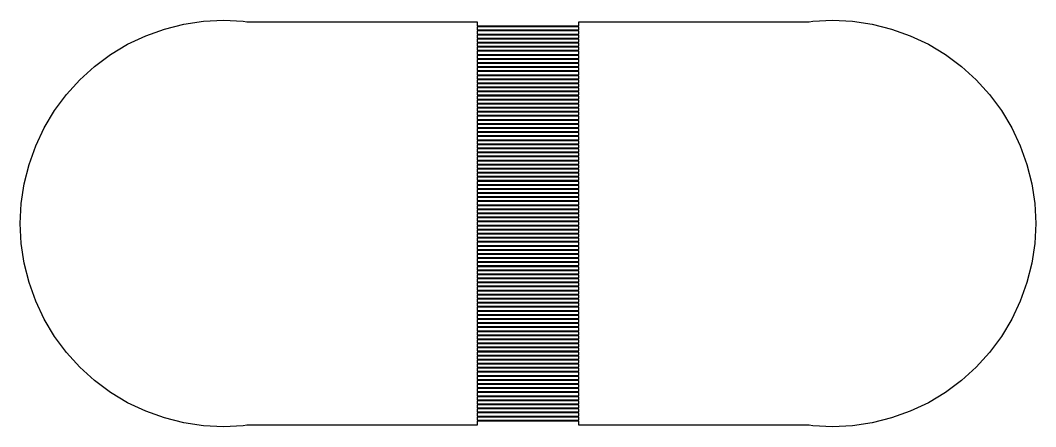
# Model space of a CAD drawing. Extents: x -18 to 83, y -18 to 83.
# Drawn here: x 1 to 11, y 53.5 to 57.5 of the extents above; entities that cross this region are included whole.
import ezdxf

# ---------------------------------------------------------------- set-up
doc = ezdxf.new("R2010")
doc.units = 0

msp = doc.modelspace()

# ---------------------------------------------------------------- linework, layer by layer
for p, q in [((2.80397, 57.4904), (3, 57.5)), ((3, 57.5), (3.19604, 57.4904)), ((8.80396, 57.4904), (9, 57.5)), ((9, 57.5), (9.19603, 57.4904)), ((2.23463, 57.3477), (2.41943, 57.4139)), ((2.41943, 57.4139), (2.60983, 57.4616)), ((2.60983, 57.4616), (2.80397, 57.4904)), ((3.19604, 57.4904), (3.23225, 57.485)), ((3.23225, 57.485), (5.5, 57.485)), ((5.5, 57.485), (5.5, 57.445)), ((5.5, 57.445), (6.5, 57.445)), ((6.5, 57.435), (5.5, 57.435)), ((5.5, 57.435), (5.5, 57.405)), ((5.5, 57.405), (6.5, 57.405)), ((6.5, 57.445), (6.5, 57.485)), ((6.5, 57.485), (8.76775, 57.485)), ((6.5, 57.405), (6.5, 57.435)), ((8.76775, 57.485), (8.80396, 57.4904)), ((9.19603, 57.4904), (9.39017, 57.4616)), ((9.39017, 57.4616), (9.58057, 57.4139)), ((9.58057, 57.4139), (9.76537, 57.3477)), ((2.05722, 57.2638), (2.23463, 57.3477)), ((6.5, 57.395), (5.5, 57.395)), ((5.5, 57.395), (5.5, 57.365)), ((5.5, 57.365), (6.5, 57.365)), ((6.5, 57.355), (5.5, 57.355)), ((5.5, 57.355), (5.5, 57.325)), ((5.5, 57.325), (6.5, 57.325)), ((6.5, 57.315), (5.5, 57.315)), ((5.5, 57.315), (5.5, 57.285)), ((6.5, 57.365), (6.5, 57.395)), ((6.5, 57.325), (6.5, 57.355)), ((6.5, 57.285), (6.5, 57.315)), ((9.76537, 57.3477), (9.94278, 57.2638)), ((1.88887, 57.1629), (2.05722, 57.2638)), ((5.5, 57.285), (6.5, 57.285)), ((6.5, 57.275), (5.5, 57.275)), ((5.5, 57.275), (5.5, 57.245)), ((5.5, 57.245), (6.5, 57.245)), ((6.5, 57.235), (5.5, 57.235)), ((5.5, 57.235), (5.5, 57.205)), ((5.5, 57.205), (6.5, 57.205)), ((6.5, 57.245), (6.5, 57.275)), ((6.5, 57.205), (6.5, 57.235)), ((9.94278, 57.2638), (10.1111, 57.1629)), ((1.73122, 57.046), (1.88887, 57.1629)), ((6.5, 57.195), (5.5, 57.195)), ((5.5, 57.195), (5.5, 57.165)), ((5.5, 57.165), (6.5, 57.165)), ((6.5, 57.155), (5.5, 57.155)), ((5.5, 57.155), (5.5, 57.125)), ((5.5, 57.125), (6.5, 57.125)), ((6.5, 57.115), (5.5, 57.115)), ((5.5, 57.115), (5.5, 57.085)), ((6.5, 57.165), (6.5, 57.195)), ((6.5, 57.125), (6.5, 57.155)), ((6.5, 57.085), (6.5, 57.115)), ((10.1111, 57.1629), (10.2688, 57.046)), ((1.5858, 56.9142), (1.73122, 57.046)), ((5.5, 57.085), (6.5, 57.085)), ((6.5, 57.075), (5.5, 57.075)), ((5.5, 57.075), (5.5, 57.045)), ((5.5, 57.045), (6.5, 57.045)), ((6.5, 57.035), (5.5, 57.035)), ((5.5, 57.035), (5.5, 57.005)), ((5.5, 57.005), (6.5, 57.005)), ((6.5, 57.045), (6.5, 57.075)), ((6.5, 57.005), (6.5, 57.035)), ((10.2688, 57.046), (10.4142, 56.9142)), ((1.45398, 56.7688), (1.5858, 56.9142)), ((6.5, 56.995), (5.5, 56.995)), ((5.5, 56.995), (5.5, 56.965)), ((5.5, 56.965), (6.5, 56.965)), ((6.5, 56.955), (5.5, 56.955)), ((5.5, 56.955), (5.5, 56.925)), ((5.5, 56.925), (6.5, 56.925)), ((6.5, 56.915), (5.5, 56.915)), ((5.5, 56.915), (5.5, 56.885)), ((6.5, 56.965), (6.5, 56.995)), ((6.5, 56.925), (6.5, 56.955)), ((6.5, 56.885), (6.5, 56.915)), ((10.4142, 56.9142), (10.546, 56.7688)), ((5.5, 56.885), (6.5, 56.885)), ((6.5, 56.875), (5.5, 56.875)), ((5.5, 56.875), (5.5, 56.845)), ((5.5, 56.845), (6.5, 56.845)), ((6.5, 56.835), (5.5, 56.835)), ((5.5, 56.835), (5.5, 56.805)), ((5.5, 56.805), (6.5, 56.805)), ((6.5, 56.845), (6.5, 56.875)), ((6.5, 56.805), (6.5, 56.835)), ((1.33707, 56.6111), (1.45398, 56.7688)), ((6.5, 56.795), (5.5, 56.795)), ((5.5, 56.795), (5.5, 56.765)), ((5.5, 56.765), (6.5, 56.765)), ((6.5, 56.755), (5.5, 56.755)), ((5.5, 56.755), (5.5, 56.725)), ((5.5, 56.725), (6.5, 56.725)), ((6.5, 56.715), (5.5, 56.715)), ((5.5, 56.715), (5.5, 56.685)), ((6.5, 56.765), (6.5, 56.795)), ((6.5, 56.725), (6.5, 56.755)), ((6.5, 56.685), (6.5, 56.715)), ((10.546, 56.7688), (10.6629, 56.6111)), ((1.23616, 56.4428), (1.33707, 56.6111)), ((5.5, 56.685), (6.5, 56.685)), ((6.5, 56.675), (5.5, 56.675)), ((5.5, 56.675), (5.5, 56.645)), ((5.5, 56.645), (6.5, 56.645)), ((6.5, 56.635), (5.5, 56.635)), ((5.5, 56.635), (5.5, 56.605)), ((5.5, 56.605), (6.5, 56.605)), ((6.5, 56.645), (6.5, 56.675)), ((6.5, 56.605), (6.5, 56.635)), ((10.6629, 56.6111), (10.7638, 56.4428)), ((6.5, 56.595), (5.5, 56.595)), ((5.5, 56.595), (5.5, 56.565)), ((5.5, 56.565), (6.5, 56.565)), ((6.5, 56.555), (5.5, 56.555)), ((5.5, 56.555), (5.5, 56.525)), ((5.5, 56.525), (6.5, 56.525)), ((6.5, 56.515), (5.5, 56.515)), ((5.5, 56.515), (5.5, 56.485)), ((6.5, 56.565), (6.5, 56.595)), ((6.5, 56.525), (6.5, 56.555)), ((6.5, 56.485), (6.5, 56.515)), ((1.15225, 56.2654), (1.23616, 56.4428)), ((5.5, 56.485), (6.5, 56.485)), ((6.5, 56.475), (5.5, 56.475)), ((5.5, 56.475), (5.5, 56.445)), ((5.5, 56.445), (6.5, 56.445)), ((6.5, 56.435), (5.5, 56.435)), ((5.5, 56.435), (5.5, 56.405)), ((5.5, 56.405), (6.5, 56.405)), ((6.5, 56.445), (6.5, 56.475)), ((6.5, 56.405), (6.5, 56.435)), ((10.7638, 56.4428), (10.8477, 56.2654)), ((6.5, 56.395), (5.5, 56.395)), ((5.5, 56.395), (5.5, 56.365)), ((5.5, 56.365), (6.5, 56.365)), ((6.5, 56.355), (5.5, 56.355)), ((5.5, 56.355), (5.5, 56.325)), ((5.5, 56.325), (6.5, 56.325)), ((6.5, 56.315), (5.5, 56.315)), ((5.5, 56.315), (5.5, 56.285)), ((6.5, 56.365), (6.5, 56.395)), ((6.5, 56.325), (6.5, 56.355)), ((6.5, 56.285), (6.5, 56.315)), ((1.08612, 56.0806), (1.15225, 56.2654)), ((5.5, 56.285), (6.5, 56.285)), ((6.5, 56.275), (5.5, 56.275)), ((5.5, 56.275), (5.5, 56.245)), ((5.5, 56.245), (6.5, 56.245)), ((6.5, 56.235), (5.5, 56.235)), ((5.5, 56.235), (5.5, 56.205)), ((5.5, 56.205), (6.5, 56.205)), ((6.5, 56.245), (6.5, 56.275)), ((6.5, 56.205), (6.5, 56.235)), ((10.8477, 56.2654), (10.9139, 56.0806)), ((6.5, 56.195), (5.5, 56.195)), ((5.5, 56.195), (5.5, 56.165)), ((5.5, 56.165), (6.5, 56.165)), ((6.5, 56.155), (5.5, 56.155)), ((5.5, 56.155), (5.5, 56.125)), ((5.5, 56.125), (6.5, 56.125)), ((6.5, 56.115), (5.5, 56.115)), ((5.5, 56.115), (5.5, 56.085)), ((6.5, 56.165), (6.5, 56.195)), ((6.5, 56.125), (6.5, 56.155)), ((6.5, 56.085), (6.5, 56.115)), ((1.03844, 55.8902), (1.08612, 56.0806)), ((5.5, 56.085), (6.5, 56.085)), ((6.5, 56.075), (5.5, 56.075)), ((5.5, 56.075), (5.5, 56.045)), ((5.5, 56.045), (6.5, 56.045)), ((6.5, 56.035), (5.5, 56.035)), ((5.5, 56.035), (5.5, 56.005)), ((5.5, 56.005), (6.5, 56.005)), ((6.5, 56.045), (6.5, 56.075)), ((6.5, 56.005), (6.5, 56.035)), ((10.9139, 56.0806), (10.9616, 55.8902)), ((6.5, 55.995), (5.5, 55.995)), ((5.5, 55.995), (5.5, 55.965)), ((5.5, 55.965), (6.5, 55.965)), ((6.5, 55.955), (5.5, 55.955)), ((5.5, 55.955), (5.5, 55.925)), ((5.5, 55.925), (6.5, 55.925)), ((6.5, 55.915), (5.5, 55.915)), ((5.5, 55.915), (5.5, 55.885)), ((6.5, 55.965), (6.5, 55.995)), ((6.5, 55.925), (6.5, 55.955)), ((6.5, 55.885), (6.5, 55.915)), ((1.00964, 55.696), (1.03844, 55.8902)), ((5.5, 55.885), (6.5, 55.885)), ((6.5, 55.875), (5.5, 55.875)), ((5.5, 55.875), (5.5, 55.845)), ((5.5, 55.845), (6.5, 55.845)), ((6.5, 55.835), (5.5, 55.835)), ((5.5, 55.835), (5.5, 55.805)), ((5.5, 55.805), (6.5, 55.805)), ((6.5, 55.845), (6.5, 55.875)), ((6.5, 55.805), (6.5, 55.835)), ((10.9616, 55.8902), (10.9904, 55.696)), ((6.5, 55.795), (5.5, 55.795)), ((5.5, 55.795), (5.5, 55.765)), ((5.5, 55.765), (6.5, 55.765)), ((6.5, 55.755), (5.5, 55.755)), ((5.5, 55.755), (5.5, 55.725)), ((5.5, 55.725), (6.5, 55.725)), ((6.5, 55.715), (5.5, 55.715)), ((5.5, 55.715), (5.5, 55.685)), ((6.5, 55.765), (6.5, 55.795)), ((6.5, 55.725), (6.5, 55.755)), ((6.5, 55.685), (6.5, 55.715)), ((1, 55.5), (1.00964, 55.696)), ((5.5, 55.685), (6.5, 55.685)), ((6.5, 55.675), (5.5, 55.675)), ((5.5, 55.675), (5.5, 55.645)), ((5.5, 55.645), (6.5, 55.645)), ((6.5, 55.635), (5.5, 55.635)), ((5.5, 55.635), (5.5, 55.605)), ((5.5, 55.605), (6.5, 55.605)), ((6.5, 55.645), (6.5, 55.675)), ((6.5, 55.605), (6.5, 55.635)), ((10.9904, 55.696), (11, 55.5)), ((1.00964, 55.304), (1, 55.5)), ((6.5, 55.595), (5.5, 55.595)), ((5.5, 55.595), (5.5, 55.565)), ((5.5, 55.565), (6.5, 55.565)), ((6.5, 55.555), (5.5, 55.555)), ((5.5, 55.555), (5.5, 55.525)), ((5.5, 55.525), (6.5, 55.525)), ((6.5, 55.515), (5.5, 55.515)), ((5.5, 55.515), (5.5, 55.485)), ((6.5, 55.565), (6.5, 55.595)), ((6.5, 55.525), (6.5, 55.555)), ((6.5, 55.485), (6.5, 55.515)), ((11, 55.5), (10.9904, 55.304)), ((5.5, 55.485), (6.5, 55.485)), ((6.5, 55.475), (5.5, 55.475)), ((5.5, 55.475), (5.5, 55.445)), ((5.5, 55.445), (6.5, 55.445)), ((6.5, 55.435), (5.5, 55.435)), ((5.5, 55.435), (5.5, 55.405)), ((5.5, 55.405), (6.5, 55.405)), ((6.5, 55.445), (6.5, 55.475)), ((6.5, 55.405), (6.5, 55.435)), ((1.03844, 55.1098), (1.00964, 55.304)), ((6.5, 55.395), (5.5, 55.395)), ((5.5, 55.395), (5.5, 55.365)), ((5.5, 55.365), (6.5, 55.365)), ((6.5, 55.355), (5.5, 55.355)), ((5.5, 55.355), (5.5, 55.325)), ((5.5, 55.325), (6.5, 55.325)), ((6.5, 55.315), (5.5, 55.315)), ((5.5, 55.315), (5.5, 55.285)), ((6.5, 55.365), (6.5, 55.395)), ((6.5, 55.325), (6.5, 55.355)), ((6.5, 55.285), (6.5, 55.315)), ((10.9904, 55.304), (10.9616, 55.1098)), ((5.5, 55.285), (6.5, 55.285)), ((6.5, 55.275), (5.5, 55.275)), ((5.5, 55.275), (5.5, 55.245)), ((5.5, 55.245), (6.5, 55.245)), ((6.5, 55.235), (5.5, 55.235)), ((5.5, 55.235), (5.5, 55.205)), ((5.5, 55.205), (6.5, 55.205)), ((6.5, 55.245), (6.5, 55.275)), ((6.5, 55.205), (6.5, 55.235)), ((1.08612, 54.9194), (1.03844, 55.1098)), ((6.5, 55.195), (5.5, 55.195)), ((5.5, 55.195), (5.5, 55.165)), ((5.5, 55.165), (6.5, 55.165)), ((6.5, 55.155), (5.5, 55.155)), ((5.5, 55.155), (5.5, 55.125)), ((5.5, 55.125), (6.5, 55.125)), ((6.5, 55.115), (5.5, 55.115)), ((5.5, 55.115), (5.5, 55.085)), ((6.5, 55.165), (6.5, 55.195)), ((6.5, 55.125), (6.5, 55.155)), ((6.5, 55.085), (6.5, 55.115)), ((10.9616, 55.1098), (10.9139, 54.9194)), ((5.5, 55.085), (6.5, 55.085)), ((6.5, 55.075), (5.5, 55.075)), ((5.5, 55.075), (5.5, 55.045)), ((5.5, 55.045), (6.5, 55.045)), ((6.5, 55.035), (5.5, 55.035)), ((5.5, 55.035), (5.5, 55.005)), ((5.5, 55.005), (6.5, 55.005)), ((6.5, 55.045), (6.5, 55.075)), ((6.5, 55.005), (6.5, 55.035)), ((1.15225, 54.7346), (1.08612, 54.9194)), ((6.5, 54.995), (5.5, 54.995)), ((5.5, 54.995), (5.5, 54.965)), ((5.5, 54.965), (6.5, 54.965)), ((6.5, 54.955), (5.5, 54.955)), ((5.5, 54.955), (5.5, 54.925)), ((5.5, 54.925), (6.5, 54.925)), ((6.5, 54.915), (5.5, 54.915)), ((5.5, 54.915), (5.5, 54.885)), ((6.5, 54.965), (6.5, 54.995)), ((6.5, 54.925), (6.5, 54.955)), ((6.5, 54.885), (6.5, 54.915)), ((10.9139, 54.9194), (10.8477, 54.7346)), ((5.5, 54.885), (6.5, 54.885)), ((6.5, 54.875), (5.5, 54.875)), ((5.5, 54.875), (5.5, 54.845)), ((5.5, 54.845), (6.5, 54.845)), ((6.5, 54.835), (5.5, 54.835)), ((5.5, 54.835), (5.5, 54.805)), ((5.5, 54.805), (6.5, 54.805)), ((6.5, 54.845), (6.5, 54.875)), ((6.5, 54.805), (6.5, 54.835)), ((1.23616, 54.5572), (1.15225, 54.7346)), ((6.5, 54.795), (5.5, 54.795)), ((5.5, 54.795), (5.5, 54.765)), ((5.5, 54.765), (6.5, 54.765)), ((6.5, 54.755), (5.5, 54.755)), ((5.5, 54.755), (5.5, 54.725)), ((5.5, 54.725), (6.5, 54.725)), ((6.5, 54.715), (5.5, 54.715)), ((5.5, 54.715), (5.5, 54.685)), ((6.5, 54.765), (6.5, 54.795)), ((6.5, 54.725), (6.5, 54.755)), ((6.5, 54.685), (6.5, 54.715)), ((10.8477, 54.7346), (10.7638, 54.5572)), ((5.5, 54.685), (6.5, 54.685)), ((6.5, 54.675), (5.5, 54.675)), ((5.5, 54.675), (5.5, 54.645)), ((5.5, 54.645), (6.5, 54.645)), ((6.5, 54.635), (5.5, 54.635)), ((5.5, 54.635), (5.5, 54.605)), ((5.5, 54.605), (6.5, 54.605)), ((6.5, 54.645), (6.5, 54.675)), ((6.5, 54.605), (6.5, 54.635)), ((1.33707, 54.3889), (1.23616, 54.5572)), ((6.5, 54.595), (5.5, 54.595)), ((5.5, 54.595), (5.5, 54.565)), ((5.5, 54.565), (6.5, 54.565)), ((6.5, 54.555), (5.5, 54.555)), ((5.5, 54.555), (5.5, 54.525)), ((5.5, 54.525), (6.5, 54.525)), ((6.5, 54.515), (5.5, 54.515)), ((5.5, 54.515), (5.5, 54.485)), ((6.5, 54.565), (6.5, 54.595)), ((6.5, 54.525), (6.5, 54.555)), ((6.5, 54.485), (6.5, 54.515)), ((10.7638, 54.5572), (10.6629, 54.3889)), ((5.5, 54.485), (6.5, 54.485)), ((6.5, 54.475), (5.5, 54.475)), ((5.5, 54.475), (5.5, 54.445)), ((5.5, 54.445), (6.5, 54.445)), ((6.5, 54.435), (5.5, 54.435)), ((5.5, 54.435), (5.5, 54.405)), ((5.5, 54.405), (6.5, 54.405)), ((6.5, 54.445), (6.5, 54.475)), ((6.5, 54.405), (6.5, 54.435)), ((1.45398, 54.2312), (1.33707, 54.3889)), ((6.5, 54.395), (5.5, 54.395)), ((5.5, 54.395), (5.5, 54.365)), ((5.5, 54.365), (6.5, 54.365)), ((6.5, 54.355), (5.5, 54.355)), ((5.5, 54.355), (5.5, 54.325)), ((5.5, 54.325), (6.5, 54.325)), ((6.5, 54.315), (5.5, 54.315)), ((5.5, 54.315), (5.5, 54.285)), ((6.5, 54.365), (6.5, 54.395)), ((6.5, 54.325), (6.5, 54.355)), ((6.5, 54.285), (6.5, 54.315)), ((10.6629, 54.3889), (10.546, 54.2312)), ((1.5858, 54.0858), (1.45398, 54.2312)), ((5.5, 54.285), (6.5, 54.285)), ((6.5, 54.275), (5.5, 54.275)), ((5.5, 54.275), (5.5, 54.245)), ((5.5, 54.245), (6.5, 54.245)), ((6.5, 54.235), (5.5, 54.235)), ((5.5, 54.235), (5.5, 54.205)), ((5.5, 54.205), (6.5, 54.205)), ((6.5, 54.245), (6.5, 54.275)), ((6.5, 54.205), (6.5, 54.235)), ((10.546, 54.2312), (10.4142, 54.0858)), ((6.5, 54.195), (5.5, 54.195)), ((5.5, 54.195), (5.5, 54.165)), ((5.5, 54.165), (6.5, 54.165)), ((6.5, 54.155), (5.5, 54.155)), ((5.5, 54.155), (5.5, 54.125)), ((5.5, 54.125), (6.5, 54.125)), ((6.5, 54.115), (5.5, 54.115)), ((5.5, 54.115), (5.5, 54.085)), ((6.5, 54.165), (6.5, 54.195)), ((6.5, 54.125), (6.5, 54.155)), ((6.5, 54.085), (6.5, 54.115)), ((1.73122, 53.954), (1.5858, 54.0858)), ((5.5, 54.085), (6.5, 54.085)), ((6.5, 54.075), (5.5, 54.075)), ((5.5, 54.075), (5.5, 54.045)), ((5.5, 54.045), (6.5, 54.045)), ((6.5, 54.035), (5.5, 54.035)), ((5.5, 54.035), (5.5, 54.005)), ((5.5, 54.005), (6.5, 54.005)), ((6.5, 54.045), (6.5, 54.075)), ((6.5, 54.005), (6.5, 54.035)), ((10.4142, 54.0858), (10.2688, 53.954)), ((1.88887, 53.8371), (1.73122, 53.954)), ((6.5, 53.995), (5.5, 53.995)), ((5.5, 53.995), (5.5, 53.965)), ((5.5, 53.965), (6.5, 53.965)), ((6.5, 53.955), (5.5, 53.955)), ((5.5, 53.955), (5.5, 53.925)), ((5.5, 53.925), (6.5, 53.925)), ((6.5, 53.915), (5.5, 53.915)), ((5.5, 53.915), (5.5, 53.885)), ((6.5, 53.965), (6.5, 53.995)), ((6.5, 53.925), (6.5, 53.955)), ((6.5, 53.885), (6.5, 53.915)), ((10.2688, 53.954), (10.1111, 53.8371)), ((2.05722, 53.7362), (1.88887, 53.8371)), ((5.5, 53.885), (6.5, 53.885)), ((6.5, 53.875), (5.5, 53.875)), ((5.5, 53.875), (5.5, 53.845)), ((5.5, 53.845), (6.5, 53.845)), ((6.5, 53.835), (5.5, 53.835)), ((5.5, 53.835), (5.5, 53.805)), ((5.5, 53.805), (6.5, 53.805)), ((6.5, 53.845), (6.5, 53.875)), ((6.5, 53.805), (6.5, 53.835)), ((10.1111, 53.8371), (9.94278, 53.7362)), ((2.23463, 53.6523), (2.05722, 53.7362)), ((6.5, 53.795), (5.5, 53.795)), ((5.5, 53.795), (5.5, 53.765)), ((5.5, 53.765), (6.5, 53.765)), ((6.5, 53.755), (5.5, 53.755)), ((5.5, 53.755), (5.5, 53.725)), ((5.5, 53.725), (6.5, 53.725)), ((6.5, 53.715), (5.5, 53.715)), ((5.5, 53.715), (5.5, 53.685)), ((6.5, 53.765), (6.5, 53.795)), ((6.5, 53.725), (6.5, 53.755)), ((6.5, 53.685), (6.5, 53.715)), ((9.94278, 53.7362), (9.76537, 53.6523)), ((2.41943, 53.5861), (2.23463, 53.6523)), ((5.5, 53.685), (6.5, 53.685)), ((6.5, 53.675), (5.5, 53.675)), ((5.5, 53.675), (5.5, 53.645)), ((5.5, 53.645), (6.5, 53.645)), ((6.5, 53.635), (5.5, 53.635)), ((5.5, 53.635), (5.5, 53.605)), ((5.5, 53.605), (6.5, 53.605)), ((6.5, 53.645), (6.5, 53.675)), ((6.5, 53.605), (6.5, 53.635)), ((9.76537, 53.6523), (9.58057, 53.5861)), ((2.60983, 53.5384), (2.41943, 53.5861)), ((2.80397, 53.5096), (2.60983, 53.5384)), ((3, 53.5), (2.80397, 53.5096)), ((3.19604, 53.5096), (3, 53.5)), ((3.23225, 53.515), (3.19604, 53.5096)), ((5.5, 53.515), (3.23225, 53.515)), ((6.5, 53.595), (5.5, 53.595)), ((5.5, 53.595), (5.5, 53.565)), ((5.5, 53.565), (6.5, 53.565)), ((6.5, 53.555), (5.5, 53.555)), ((5.5, 53.555), (5.5, 53.515)), ((6.5, 53.565), (6.5, 53.595)), ((6.5, 53.515), (6.5, 53.555)), ((8.76775, 53.515), (6.5, 53.515)), ((8.80396, 53.5096), (8.76775, 53.515)), ((9, 53.5), (8.80396, 53.5096)), ((9.19603, 53.5096), (9, 53.5)), ((9.39017, 53.5384), (9.19603, 53.5096)), ((9.58057, 53.5861), (9.39017, 53.5384))]:
    msp.add_line(p, q)

doc.saveas('drawing.dxf')
